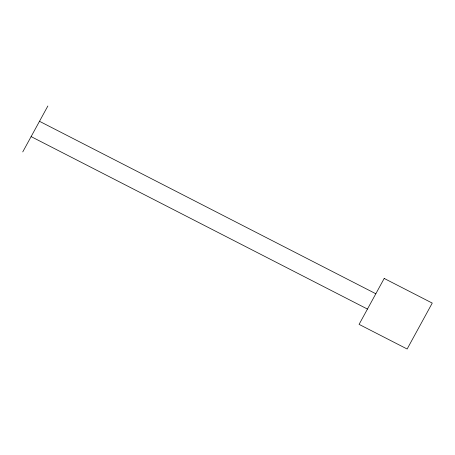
<?xml version="1.0" encoding="UTF-8"?>
<svg xmlns="http://www.w3.org/2000/svg" width="455" height="455" viewBox="0 0 455 455"><rect width="100%" height="100%" fill="white"/><g stroke="black" fill="none" stroke-linecap="round" stroke-linejoin="round"><path stroke-width="0.68" d="M22.75 151.913L47.866 105.992M39.494 121.297L375.83 293.759M31.122 136.602L367.458 309.064M384.202 278.449L359.086 324.37L407.134 349.008L432.25 303.087L384.202 278.449"/></g></svg>
